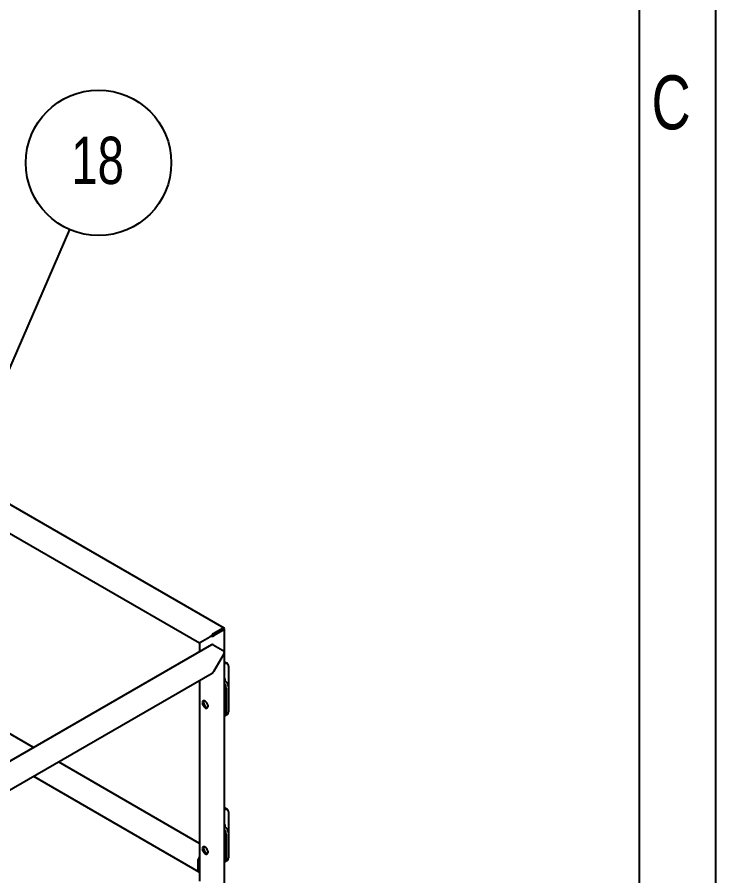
# Model space of a CAD drawing. Header units: millimetres. Extents: x 1293 to 41893, y 1011 to 26911.
# Drawn here: x 40525 to 41893, y 12649 to 14331 of the extents above; entities that cross this region are included whole.
import ezdxf

# ---------------------------------------------------------------- set-up
doc = ezdxf.new("R2010")
doc.units = ezdxf.units.MM
doc.header["$LTSCALE"] = 50
for name, color, linetype in [('CAPA_1', 7, 'Continuous'), ('CLIP_BAR', 5, 'Continuous'), ('PASILLOS', 2, 'Continuous')]:
    doc.layers.add(name, color=color, linetype=linetype)
doc.styles.add('SLDTEXTSTYLE0', font='TXT', dxfattribs={"width": 0.75})
doc.dimstyles.new('SLDDIMSTYLE3', dxfattribs={"dimtxt": 0.18, "dimasz": 30.769231, "dimexe": 0, "dimexo": 0.0625, "dimgap": 0, "dimtad": 0, "dimtih": 1, "dimtoh": 1, "dimdec": 0, "dimrnd": 1e-09, "dimzin": 0, "dimdsep": 46, "dimtxsty": 'Standard', "dimblk1": 'DOT', "dimblk2": 'DOT', "dimsah": 1, "dimcen": 0.09, "dimadec": 0, "dimazin": 0, "dimtfac": 30.769231, "dimtdec": 0, "dimtofl": 0, "dimtmove": 0, "dimatfit": 3, "dimldrblk": 'DOT', "dimfxl": 1, "dimfrac": 2, "dimtolj": 1, "dimtzin": 0, "dimarcsym": 0})

# ---------------------------------------------------------------- blocks, each defined once
blk = doc.blocks.new('SW_NOTE_0_107')
at = {"layer": 'CAPA_1', "color": 0}
blk.add_circle((56.6, 130.7), 142.4, dxfattribs=at)
at = {"layer": 'CAPA_1', "color": 0, "insert": (54.7, 181.9), "char_height": 92.6, "attachment_point": 2, "style": 'SLDTEXTSTYLE0'}
blk.add_mtext('18', dxfattribs=at)
blk = doc.blocks.new('_Dot')
at = {"color": 0, "linetype": 'ByBlock', "lineweight": -2}
blk.add_line((-0.5, 0), (-1, 0), dxfattribs=at)
at = {"color": 0, "linetype": 'ByBlock', "const_width": 0.5}
blk.add_lwpolyline([(-0.25, 0, 1), (0.25, 0, 1)], format="xyb", close=True, dxfattribs=at)

msp = doc.modelspace()

# ---------------------------------------------------------------- linework, layer by layer
at = {"layer": 'CAPA_1'}
for p, q in [((41892.9505051, 1010.8173311), (41892.9505051, 26910.8173311)), ((41742.9505051, 26760.8173311), (41742.9505051, 1160.8173311))]:
    msp.add_line(p, q, dxfattribs=at)
at = {"layer": 'CLIP_BAR', "linetype": 'Continuous', "lineweight": 25}
for p, q in [((40931.0396428, 13067.4753172), (40932.0588999, 13067.0891179)), ((40936.549028, 13064.4970222), (40932.0588999, 13067.0891179)), ((40931.5494343, 13064.0019417), (40931.0396428, 13063.7076453)), ((40938.6205021, 13059.9185741), (40938.6205021, 13019.0981685)), ((40931.0396428, 13031.6399136), (40931.5494343, 13031.3456172)), ((40934.1303741, 13016.5060728), (40934.1303741, 12967.513624)), ((40938.6205021, 13019.0981685), (40938.6205021, 12970.1057198)), ((40932.0588999, 12962.935176), (40936.549028, 12965.5272717)), ((40931.0396428, 12781.686033), (40932.0588999, 12781.2998338)), ((40936.549028, 12778.707738), (40932.0588999, 12781.2998338)), ((40931.5494343, 12778.2126575), (40931.0396428, 12777.9183611)), ((40938.6205021, 12774.1292899), (40938.6205021, 12733.3088843)), ((40931.0396428, 12745.8506294), (40931.5494343, 12745.556333)), ((40934.1303741, 12730.7167886), (40934.1303741, 12681.7243399)), ((40938.6205021, 12733.3088843), (40938.6205021, 12684.3164356)), ((40932.0588999, 12677.1458918), (40936.549028, 12679.7379876))]:
    msp.add_line(p, q, dxfattribs=at)
at = {"layer": 'CLIP_BAR', "linetype": 'Continuous', "lineweight": 25, "flags": 128}
for points in [[(40938.6205021, 13059.9185741), (40938.4846336, 13061.4331309), (40938.0822492, 13062.7326137), (40937.4288123, 13063.7670839), (40936.5494343, 13064.4967876), (40935.4779091, 13064.8936825), (40934.2554148, 13064.9425163), (40932.9289312, 13064.6414122), (40931.5494343, 13064.0019417)], [(40938.6205021, 12774.1292899), (40938.4846336, 12775.6438468), (40938.0822492, 12776.9433295), (40937.4288123, 12777.9777998), (40936.5494343, 12778.7075034), (40935.4779091, 12779.1043983), (40934.2554148, 12779.1532321), (40932.9289312, 12778.8521281), (40931.5494343, 12778.2126575)]]:
    msp.add_lwpolyline(points, dxfattribs=at)
at = {"layer": 'CLIP_BAR', "linetype": 'Continuous', "lineweight": 25}
for centre, radius, start, end in [((40927.8194181, 13031.9250501), 4.5851542, 346.7973073388, 45.3869287902), ((40918.9373097, 13015.8293904), 15.2081263, 2.5502055432, 37.2709447142), ((40923.2683411, 13018.39956), 15.3680481, 2.6054784857, 57.3945216599), ((40929.5729258, 12966.9064665), 4.5977142, 288.6030673622, 7.588440015), ((40933.8636466, 12969.5000795), 4.7952555, 304.0563507567, 7.2558296367), ((40927.8194181, 12746.135766), 4.5851542, 346.7973071692, 45.3869287747), ((40918.9373097, 12730.0401062), 15.2081263, 2.5502055431, 37.2709447143), ((40923.2683411, 12732.6102758), 15.3680481, 2.6054784857, 57.3945216599), ((40929.5729258, 12681.1171823), 4.5977142, 288.6030673624, 7.5884400149), ((40933.8636466, 12683.7107953), 4.7952555, 304.0563507567, 7.2558296364)]:
    msp.add_arc(centre, radius, start, end, dxfattribs=at)
at = {"layer": 'PASILLOS', "linetype": 'Continuous', "lineweight": 25}
for p, q in [((40930.1466565, 13133.954661), (39673.4559789, 13859.4267471)), ((39672.5639835, 13803.5575168), (40882.2081978, 13105.2447758)), ((40927.0989042, 13133.6528599), (40908.7791818, 13123.0771093)), ((40930.8319266, 13133.3190715), (40927.0989042, 13131.1640436)), ((40883.9936749, 13106.2760818), (40902.3133974, 13116.8552705)), ((40908.7791818, 13120.5882929), (40905.0461594, 13118.4332649)), ((40908.7791818, 13120.5882929), (40927.0989042, 13131.1640436)), ((40929.2541657, 13129.9198376), (40910.9344432, 13119.3440869)), ((40931.0396428, 13087.0567789), (40931.0396428, 13132.4082495)), ((40905.7314295, 13101.667353), (40257.8137285, 12727.6324258)), ((40882.2081978, 13105.2447759), (40882.2081978, 13088.0876804)), ((40908.7791818, 13101.3655519), (40927.0989042, 13090.7898013)), ((40927.1538543, 13090.7576748), (40929.2541657, 13089.5451908)), ((40931.0396428, 12114.5550389), (40931.0396428, 13087.0567789)), ((40910.9344432, 13050.3488605), (40929.2541657, 13082.0795506)), ((40305.7521872, 12698.9225406), (40906.6234249, 13045.7981227)), ((40882.2081978, 13031.7035121), (40882.2081978, 12638.5433784)), ((40556.9317586, 12900.309589), (40476.8273988, 12946.5528517)), ((40882.2081978, 12712.5314977), (40605.7671722, 12872.1175049)), ((40556.9317586, 12843.9254207), (40880.9459226, 12656.8760253)), ((40879.6831519, 12659.6670472), (40879.6831519, 12680.8219866)), ((40881.8384134, 12682.0661925), (40881.8384134, 12660.9112532))]:
    msp.add_line(p, q, dxfattribs=at)
at = {"layer": 'PASILLOS', "linetype": 'Continuous', "lineweight": 25, "flags": 128}
for points in [[(40887.540876, 12987.8002441), (40887.6720969, 12986.3312055), (40888.0596238, 12984.7793532), (40888.6853363, 12983.21725), (40889.519977, 12981.7179381), (40890.5245188, 12980.3515236), (40891.6519905, 12979.1818987), (40892.8496728, 12978.2637536), (40894.0615635, 12977.6400198), (40895.2309958, 12977.3398624), (40896.3032883, 12977.3773165), (40897.228302, 12977.7506306), (40897.9627842, 12978.4423491), (40898.4723912, 12979.420128), (40898.7332945, 12980.6382474), (40898.7332945, 12982.0397494), (40898.4723912, 12983.5591013), (40897.9627842, 12985.12526), (40897.228302, 12986.6649936), (40896.3032883, 12988.1063058), (40895.2309958, 12989.3818025), (40894.0615635, 12990.4318429), (40892.8496728, 12991.2073282), (40891.6519905, 12991.6719977), (40890.5245188, 12991.8041239), (40889.519977, 12991.5975288), (40888.6853363, 12991.0618724), (40888.0596238, 12990.2222015), (40887.6720969, 12989.1177782), (40887.540876, 12987.8002441)], [(40889.6961375, 12989.04445), (40889.8273584, 12987.5754115), (40890.2148853, 12986.0235592), (40890.8405978, 12984.4614559), (40891.6752384, 12982.962144), (40892.6797802, 12981.5957296), (40893.807252, 12980.4261046), (40895.0049343, 12979.5079596), (40896.2168249, 12978.8842258), (40897.3862572, 12978.5840684), (40898.0505262, 12978.566186)], [(40887.540876, 12702.0109599), (40887.6720969, 12700.5419214), (40888.0596238, 12698.990069), (40888.6853363, 12697.4279658), (40889.519977, 12695.9286539), (40890.5245188, 12694.5622395), (40891.6519905, 12693.3926145), (40892.8496728, 12692.4744694), (40894.0615635, 12691.8507357), (40895.2309958, 12691.5505783), (40896.3032883, 12691.5880323), (40897.228302, 12691.9613464), (40897.9627842, 12692.653065), (40898.4723912, 12693.6308438), (40898.7332945, 12694.8489632), (40898.7332945, 12696.2504652), (40898.4723912, 12697.7698172), (40897.9627842, 12699.3359759), (40897.228302, 12700.8757094), (40896.3032883, 12702.3170216), (40895.2309958, 12703.5925183), (40894.0615635, 12704.6425587), (40892.8496728, 12705.4180441), (40891.6519905, 12705.8827136), (40890.5245188, 12706.0148398), (40889.519977, 12705.8082446), (40888.6853363, 12705.2725883), (40888.0596238, 12704.4329174), (40887.6720969, 12703.3284941), (40887.540876, 12702.0109599)], [(40889.6961375, 12703.2551659), (40889.8273584, 12701.7861273), (40890.2148853, 12700.234275), (40890.8405978, 12698.6721718), (40891.6752384, 12697.1728599), (40892.6797802, 12695.8064454), (40893.807252, 12694.6368205), (40895.0049343, 12693.7186754), (40896.2168249, 12693.0949416), (40897.3862572, 12692.7947842), (40898.0505262, 12692.7769019)]]:
    msp.add_lwpolyline(points, dxfattribs=at)
at = {"layer": 'PASILLOS', "linetype": 'Continuous', "lineweight": 25}
for centre, radius, start, end in [((40928.7947367, 13131.5771293), 2.6803928, 40.5327958602, 129.2481680774), ((40928.3049963, 13132.4261737), 2.6800454, 290.7420751986, 19.4610019122), ((40913.8251075, 13115.1985233), 9.355933, 122.637970589, 159.7728862145), ((40906.6342677, 13127.6551648), 9.3576453, 260.2289030207, 297.3571748451), ((40906.9919462, 13098.8569051), 3.0801818, 54.5327836211, 114.1567579498), ((40922.0529785, 13082.9112153), 9.355933, 20.2271137857, 57.3620294108), ((40928.3049963, 13087.0388547), 2.6800454, 340.5389980878, 69.2579248014), ((40894.4312187, 12989.2837886), 4.7411261, 147.9705534606, 182.8935996072), ((40894.4312187, 12703.4945044), 4.7411261, 147.9705534373, 182.8935996094), ((40889.098164, 12680.3784441), 9.4254539, 136.9699310831, 177.3027822381), ((40886.0484428, 12681.9439587), 4.2118034, 155.7527303427, 178.3369438189), ((40882.2754228, 12659.2233022), 2.6299768, 170.2862557111, 268.5352999941), ((40883.5173451, 12660.7889963), 1.683377, 175.8351715849, 218.9503468179)]:
    msp.add_arc(centre, radius, start, end, dxfattribs=at)
for centre, major_axis, ratio, start_param, end_param in [((40906.6239203, 13119.3436824), (6.096, 3.5197179), 0.0000703729, 1.8325550874, 2.3561538693), ((40906.6239203, 13119.3436824), (6.096, 3.5197179), 0.0000703729, 1.8325550837, 2.3561538602), ((40888.3041978, 13108.7644938), (6.096, 3.5197179), 0.0000703729, 2.3561538551, 3.1416332795), ((40888.3041978, 13108.7644938), (6.096, 3.5197179), 0.0000703729, 2.3561538536, 3.1415520243), ((40924.9436428, 13084.5679625), (4.3106981, 7.4659436), 0.5773346305, 4.7124296124, 5.236028388), ((40924.9436428, 13084.5679625), (4.3106981, 7.4659436), 0.5773346305, 4.7124296124, 5.236028388), ((40906.6239203, 13052.8372725), (4.3106981, 7.4659436), 0.5773346305, 3.926950185, 4.7124296124), ((40906.6239203, 13052.8372725), (4.3106981, 7.4659436), 0.5773346305, 3.926950185, 4.7124296124)]:
    msp.add_ellipse(centre, major_axis=major_axis, ratio=ratio, start_param=start_param, end_param=end_param, dxfattribs=at)

# ---------------------------------------------------------------- block references
at = {"layer": 'CAPA_1'}
msp.add_blockref('SW_NOTE_0_107', (40627.7877645, 13914.530416), dxfattribs=at)

# ---------------------------------------------------------------- texts
at = {"layer": 'CAPA_1', "insert": (41767.0806943, 14216.6884863), "char_height": 105.8333333, "attachment_point": 1, "style": 'SLDTEXTSTYLE0'}
msp.add_mtext('C', dxfattribs=at)

# ---------------------------------------------------------------- leaders
at = {"layer": 'CAPA_1'}
msp.add_leader([(40404.3758616, 13398.2962809), (40627.7877645, 13914.530416)], dimstyle='SLDDIMSTYLE3', dxfattribs=at)

doc.saveas('drawing.dxf')
